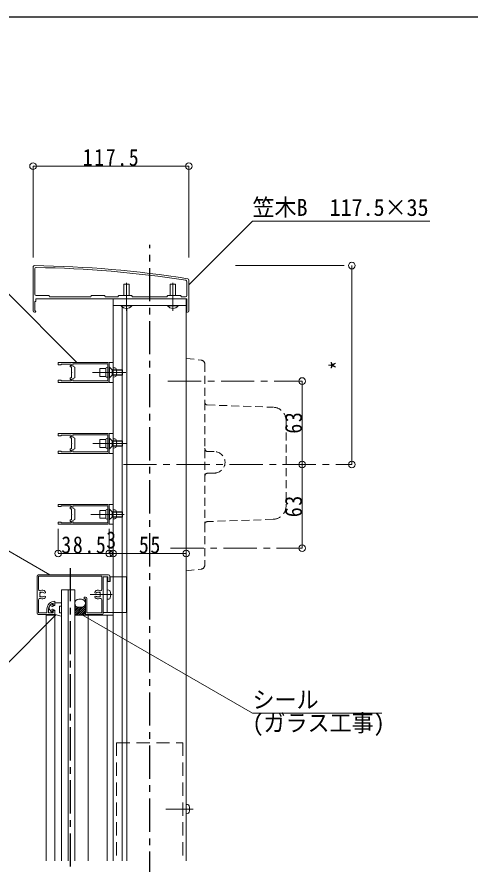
# Model space of a CAD drawing. Units: millimetres at full size, sheet at 1:5. Extents: x -1050 to 1050, y -742 to 742.
# Drawn here: x -680 to -338, y 44 to 682 of the extents above; entities that cross this region are included whole.
import ezdxf
from ezdxf.enums import TextEntityAlignment as Align

# ---------------------------------------------------------------- set-up
doc = ezdxf.new("R2010")
doc.units = ezdxf.units.MM
doc.header["$LTSCALE"] = 5
for name, pattern in [('CHAIN1', [8, 5, -1, 1, -1]), ('DASHED1', [1.8, 1.2, -0.6]), ('DASHED2', [3, 2, -1])]:
    doc.linetypes.add(name, pattern=pattern)
doc.layers.add('0-0_通り芯', color=7, linetype='CHAIN1')
doc.layers.add('1-5_図枠1_1', color=7, linetype='Continuous')
for name, color, linetype, lineweight in [('0-3_寸法', 54, 'Continuous', 20), ('0-4_手摺部材', 92, 'Continuous', 20), ('0-5_手すり子', 12, 'Continuous', 20), ('0-7_ガラス', 6, 'Continuous', 20), ('0-8_その他', 11, 'Continuous', 20), ('0-9_文字', 3, 'Continuous', 20), ('0-A_支柱', 6, 'Continuous', 20), ('0-B_足元', 4, 'Continuous', 20)]:
    doc.layers.add(name, color=color, linetype=linetype, lineweight=lineweight)
doc.styles.add('ＭＳ ゴシック', font='')
doc.styles.get('ＭＳ ゴシック').set_extended_font_data('MS Gothic')

# ---------------------------------------------------------------- blocks, each defined once
blk = doc.blocks.new('dimension_origin')
at = {"color": 0, "linetype": 'Continuous', "lineweight": -2}
blk.add_circle((0, 0), 1.25, dxfattribs=at)

msp = doc.modelspace()

# ---------------------------------------------------------------- linework, layer by layer
at = {"layer": '0-0_通り芯'}
for p, q in [((-580, -411.793), (-580, 510.77)), ((-640, 266.994), (-640, -186.671))]:
    msp.add_line(p, q, dxfattribs=at)
at = {"layer": '0-3_寸法'}
for p, q in [((-668, 501.257), (-668, 570)), ((-668, 570), (-550.5, 570)), ((-550.5, 501.257), (-550.5, 570)), ((-515.412, 495), (-433.24, 495)), ((-427.5, 495), (-427.5, 345)), ((-465, 408), (-465, 345)), ((-465, 345), (-465, 282)), ((-649, 296.569), (-649, 278.416)), ((-610.5, 296.569), (-610.5, 278.416)), ((-649, 277.964), (-610.5, 277.964)), ((-610.5, 277.964), (-607.5, 277.964)), ((-607.5, 277.964), (-552.5, 277.964))]:
    msp.add_line(p, q, dxfattribs=at)
at = {"layer": '0-4_手摺部材'}
for p, q in [((-668, 494), (-668, 461)), ((-666.6, 492.581), (-666.6, 473.5)), ((-599.5, 481), (-595.5, 481)), ((-599.5, 472.5), (-599.5, 481)), ((-595.5, 481), (-595.5, 472.5)), ((-564.5, 481), (-560.5, 481)), ((-564.5, 472.5), (-564.5, 481)), ((-560.5, 481), (-560.5, 472.5)), ((-551.9, 482.951), (-551.9, 472.4)), ((-550.5, 484.147), (-550.5, 461)), ((-666.6, 468), (-666.6, 461)), ((-666.6, 468), (-666.3, 468)), ((-666, 470), (-551.9, 470)), ((-666, 470), (-666, 468.3)), ((-665.6, 472.5), (-656.193, 472.5)), ((-624.5, 471.4), (-624.08, 472.324)), ((-623.807, 472.5), (-614.193, 472.5)), ((-604, 471.4), (-603.58, 472.324)), ((-603.307, 472.5), (-593.693, 472.5)), ((-566.58, 472.324), (-567, 471.4)), ((-566.307, 472.5), (-556.693, 472.5)), ((-556.42, 472.324), (-556, 471.4)), ((-556, 471.4), (-552.9, 471.4)), ((-551.9, 470), (-551.9, 461)), ((-667, 460), (-666.5, 460)), ((-666.6, 461), (-666.5, 461)), ((-601.5, 465), (-593.5, 465)), ((-566.5, 465), (-558.5, 465)), ((-552, 461), (-551.9, 461)), ((-552, 460), (-551.5, 460)), ((-610.5, 422), (-607.5, 422)), ((-607.5, 407), (-607.5, 422)), ((-617.6, 417.5), (-617.6, 411.5)), ((-613, 417.5), (-617.6, 417.5)), ((-611.6, 417.5), (-611.6, 411.5)), ((-608.25, 416.5), (-610.25, 418.5)), ((-608.25, 412.5), (-608.25, 416.5)), ((-600.728, 416.5), (-608.25, 416.5)), ((-608.25, 416.272), (-600.5, 416.272)), ((-606.381, 417.902), (-607.5, 418)), ((-607.5, 418), (-607.5, 411)), ((-600.5, 412.728), (-600.5, 416.272)), ((-610.25, 410.5), (-608.25, 412.5)), ((-608.25, 412.728), (-600.5, 412.728)), ((-608.25, 412.5), (-600.728, 412.5)), ((-606.381, 411.098), (-607.5, 411)), ((-600.5, 412.728), (-600.728, 412.5)), ((-610.5, 368.5), (-607.5, 368.5)), ((-608.25, 363), (-610.25, 365)), ((-607.5, 353.5), (-607.5, 368.5)), ((-606.381, 364.402), (-607.5, 364.5)), ((-607.5, 364.5), (-607.5, 357.5)), ((-617.6, 364), (-617.6, 358)), ((-613, 364), (-617.6, 364)), ((-611.6, 364), (-611.6, 358)), ((-610.25, 357), (-608.25, 359)), ((-608.25, 359), (-608.25, 363)), ((-600.728, 363), (-608.25, 363)), ((-608.25, 362.772), (-600.5, 362.772)), ((-608.25, 359.228), (-600.5, 359.228)), ((-608.25, 359), (-600.728, 359)), ((-600.5, 359.228), (-600.728, 359)), ((-600.5, 359.228), (-600.5, 362.772)), ((-606.381, 357.598), (-607.5, 357.5)), ((-610.5, 315), (-607.5, 315)), ((-607.5, 300), (-607.5, 315)), ((-617.6, 310.5), (-617.6, 304.5)), ((-613, 310.5), (-617.6, 310.5)), ((-611.6, 310.5), (-611.6, 304.5)), ((-608.25, 309.5), (-610.25, 311.5)), ((-608.25, 305.5), (-608.25, 309.5)), ((-600.728, 309.5), (-608.25, 309.5)), ((-608.25, 309.272), (-600.5, 309.272)), ((-606.381, 310.902), (-607.5, 311)), ((-607.5, 311), (-607.5, 304)), ((-600.5, 305.728), (-600.5, 309.272)), ((-610.25, 303.5), (-608.25, 305.5)), ((-608.25, 305.728), (-600.5, 305.728)), ((-608.25, 305.5), (-600.728, 305.5)), ((-606.381, 304.098), (-607.5, 304)), ((-600.5, 305.728), (-600.728, 305.5)), ((-611, 262), (-664, 262)), ((-665, 261), (-665, 233)), ((-616.2, 260.8), (-663.8, 260.8)), ((-663.8, 260.8), (-663.8, 250.905)), ((-616.2, 260.8), (-616.2, 250.905)), ((-615, 260.5), (-611.5, 260.5)), ((-615, 260.5), (-615, 233)), ((-611.5, 257.75), (-611.5, 260.5)), ((-610, 257.75), (-610, 261)), ((-597.5, 233.5), (-597.5, 260.5)), ((-610.881, 250.402), (-612, 250.5)), ((-612, 250.5), (-612, 243.5)), ((-663.8, 243.095), (-663.8, 233.2)), ((-628.5, 243.8), (-628.5, 232)), ((-627.3, 244), (-627.3, 233.2)), ((-616.2, 243.095), (-616.2, 233.2)), ((-610.881, 243.598), (-612, 243.5)), ((-652.7, 240.648), (-652.7, 239)), ((-651.5, 239), (-652.7, 239)), ((-651.5, 239), (-651.5, 242)), ((-664, 232), (-651.5, 232)), ((-663.8, 233.2), (-657.5, 233.2)), ((-658.003, 231.5), (-651.5, 231.5)), ((-658.003, 231.5), (-658.003, 46.354)), ((-657.5, 236), (-657.5, 233.2)), ((-656.3, 236), (-656.3, 233.2)), ((-656.3, 233.2), (-652.7, 233.2)), ((-652.7, 235), (-651.5, 235)), ((-652.7, 235), (-652.7, 233.2)), ((-651.5, 232), (-651.5, 235)), ((-651.5, 231.5), (-651.5, 46.354)), ((-607.5, 231.5), (-635.5, 231.5)), ((-628.5, 232), (-616, 232)), ((-616.2, 233.2), (-627.3, 233.2)), ((-626.5, 231.5), (-626.5, 46.354)), ((-612, 46.354), (-612, 231.5))]:
    msp.add_line(p, q, dxfattribs=at)
at = {"layer": '0-4_手摺部材', "linetype": 'CHAIN1'}
for p, q in [((-597.5, 461.026), (-597.5, 482)), ((-562.5, 461.026), (-562.5, 482)), ((-625, 247), (-608.4, 247)), ((-625, 247), (-608.4, 247))]:
    msp.add_line(p, q, dxfattribs=at)
at = {"layer": '0-4_手摺部材'}
for points in [[(-655.92, 472.324), (-655.5, 471.4), (-624.5, 471.4)], [(-613.92, 472.324), (-613.5, 471.4), (-604, 471.4)], [(-593.42, 472.324), (-593, 471.4), (-567, 471.4)], [(-601.5, 465), (-601.5, 464.711), (-593.5, 464.711), (-593.5, 465)], [(-566.5, 465), (-566.5, 464.711), (-558.5, 464.711), (-558.5, 465)], [(-610.5, 422), (-610.5, 407), (-607.5, 407)], [(-613, 417.5), (-613, 411.5), (-617.6, 411.5)], [(-600.728, 412.5), (-600.728, 416.5), (-600.5, 416.272)], [(-610.5, 368.5), (-610.5, 353.5), (-607.5, 353.5)], [(-613, 364), (-613, 358), (-617.6, 358)], [(-600.728, 359), (-600.728, 363), (-600.5, 362.772)], [(-610.5, 315), (-610.5, 300), (-607.5, 300)], [(-613, 310.5), (-613, 304.5), (-617.6, 304.5)], [(-600.728, 305.5), (-600.728, 309.5), (-600.5, 309.272)], [(-615, 260.5), (-615, 233.5), (-597.5, 233.5)], [(-615, 260.5), (-612, 260.5), (-612, 233.5)], [(-597.5, 260.5), (-609.8, 260.5), (-609.8, 256.8), (-612, 256.8)], [(-628.5, 243.8), (-629.5, 243.8), (-629.5, 245), (-628.3, 245)]]:
    msp.add_lwpolyline(points, dxfattribs=at)
for points in [[(-552.5, 465), (-552.5, 470), (-607.5, 470), (-607.5, 465)], [(-610.25, 418.5), (-610.25, 410.5), (-610.5, 410.5), (-610.5, 418.5)], [(-610.25, 365), (-610.25, 357), (-610.5, 357), (-610.5, 365)], [(-610.25, 311.5), (-610.25, 303.5), (-610.5, 303.5), (-610.5, 311.5)]]:
    msp.add_lwpolyline(points, close=True, dxfattribs=at)
for centre, radius, start, end in [((-667, 494), 1, 89.28393, 180), ((-676.986, -304.938), 800, 80.9641, 89.28393), ((-665.6, 492.581), 1, 89.18209, 180), ((-676.986, -304.938), 798.6, 81.04993, 89.18209), ((-552.9, 482.951), 1, 0, 81.04993), ((-551.5, 484.147), 1, 0, 80.9641), ((-665.6, 473.5), 1, 180, 270), ((-666.3, 468.3), 0.3, 270, 360), ((-656.193, 472.2), 0.3, 24.44395, 90), ((-623.807, 472.2), 0.3, 90, 155.55605), ((-614.193, 472.2), 0.3, 24.44395, 90), ((-603.307, 472.2), 0.3, 90, 155.55605), ((-593.693, 472.2), 0.3, 24.44395, 90), ((-566.307, 472.2), 0.3, 90, 155.55605), ((-556.693, 472.2), 0.3, 24.44395, 90), ((-552.9, 472.4), 1, 270, 360), ((-667, 461), 1, 180, 270), ((-666.5, 460.5), 0.5, 270, 90), ((-597.5, 467.941), 5.141, 218.91478, 321.08522), ((-562.5, 467.941), 5.141, 218.91478, 321.08522), ((-552, 460.5), 0.5, 90, 270), ((-551.5, 461), 1, 270, 360), ((-612.3, 417.5), 0.7, 0, 180), ((-606.494, 416.607), 1.3, 15.88085, 85), ((-613.9, 414.5), 9, 344.11915, 15.88085), ((-612.3, 411.5), 0.7, 180, 360), ((-606.494, 412.393), 1.3, 275, 344.11915), ((-612.3, 364), 0.7, 0, 180), ((-606.494, 363.107), 1.3, 15.88085, 85), ((-612.3, 358), 0.7, 180, 360), ((-606.494, 358.893), 1.3, 275, 344.11915), ((-613.9, 361), 9, 344.11915, 15.88085), ((-612.3, 310.5), 0.7, 0, 180), ((-606.494, 309.607), 1.3, 15.88085, 85), ((-613.9, 307.5), 9, 344.11915, 15.88085), ((-612.3, 304.5), 0.7, 180, 360), ((-606.494, 305.393), 1.3, 275, 344.11915), ((-664, 261), 1, 90, 180), ((-611, 261), 1, 0, 90), ((-610.75, 257.75), 0.75, 180, 360), ((-662.8, 250.905), 1, 180, 294.74652), ((-661, 247), 3.3, 47.10464, 114.74652), ((-659.264, 248.868), 0.75, 227.10464, 47.10464), ((-620.736, 248.868), 0.75, 132.89536, 312.89536), ((-619, 247), 3.3, 65.25348, 132.89536), ((-617.2, 250.905), 1, 245.25348, 360), ((-610.994, 249.107), 1.3, 15.88085, 85), ((-618.4, 247), 9, 344.11915, 15.88085), ((-662.8, 243.095), 1, 65.25348, 180), ((-661, 247), 1.8, 150.9671, 180), ((-661, 247), 1.8, 180, 209.0329), ((-662.273, 248.273), 0.5, 37.01643, 232.98355), ((-662.273, 245.727), 0.5, 127.01645, 322.98357), ((-661, 247), 3.3, 245.25348, 312.89536), ((-661, 247), 1.8, 47.10464, 119.03288), ((-661, 247), 1.8, 240.96712, 312.89536), ((-659.264, 245.132), 0.75, 312.89536, 132.89536), ((-628.3, 244), 1, 0, 90), ((-620.736, 245.132), 0.75, 47.10464, 227.10464), ((-619, 247), 3.3, 227.10464, 294.74652), ((-619, 247), 1.8, 60.96712, 132.89536), ((-619, 247), 1.8, 227.10464, 299.03288), ((-617.727, 248.273), 0.5, 307.01645, 142.98357), ((-617.727, 245.727), 0.5, 217.01643, 52.98355), ((-617.2, 243.095), 1, 0, 114.74652), ((-619, 247), 1.8, 0, 29.0329), ((-619, 247), 1.8, 330.9671, 360), ((-610.994, 244.893), 1.3, 275, 344.11915), ((-651.5, 236), 6, 90, 180), ((-651.5, 236), 4.8, 104.47751, 180), ((-664, 233), 1, 180, 270), ((-616, 233), 1, 270, 360)]:
    msp.add_arc(centre, radius, start, end, dxfattribs=at)
at = {"layer": '0-5_手すり子'}
for p, q in [((-649, 422), (-649, 420.3)), ((-611.5, 422), (-649, 422)), ((-646.8, 420.3), (-649, 420.3)), ((-646.8, 420.8), (-646.8, 420.3)), ((-639.5, 420.8), (-646.8, 420.8)), ((-640.1, 418.7), (-640.1, 419.8)), ((-639, 419.8), (-640.1, 419.8)), ((-639, 418.7), (-640.1, 418.7)), ((-639, 419.8), (-639, 420.3)), ((-637.9, 420.9), (-611.6, 420.9)), ((-637.9, 420.9), (-637.9, 419.15)), ((-637.9, 419.15), (-636.5, 418.5)), ((-636.5, 418.5), (-636.5, 410.5)), ((-611.6, 408.1), (-611.6, 420.9)), ((-610.5, 421), (-610.5, 408)), ((-640.1, 410.3), (-640.1, 409.2)), ((-639, 410.3), (-640.1, 410.3)), ((-639, 409.2), (-640.1, 409.2)), ((-638.7, 414.5), (-639, 414.2)), ((-639, 410.3), (-639, 414.2)), ((-639, 408.7), (-639, 409.2)), ((-637.9, 409.85), (-636.5, 410.5)), ((-646.8, 408.7), (-649, 408.7)), ((-649, 407), (-649, 408.7)), ((-611.5, 407), (-649, 407)), ((-646.8, 408.2), (-646.8, 408.7)), ((-646.8, 408.2), (-646.8, 408.7)), ((-639.5, 408.2), (-646.8, 408.2)), ((-649, 368.5), (-649, 366.8)), ((-611.5, 368.5), (-649, 368.5)), ((-646.8, 366.8), (-649, 366.8)), ((-646.8, 367.3), (-646.8, 366.8)), ((-639.5, 367.3), (-646.8, 367.3)), ((-640.1, 365.2), (-640.1, 366.3)), ((-639, 366.3), (-640.1, 366.3)), ((-639, 365.2), (-640.1, 365.2)), ((-639, 366.3), (-639, 366.8)), ((-637.9, 367.4), (-611.6, 367.4)), ((-637.9, 367.4), (-637.9, 365.65)), ((-637.9, 365.65), (-636.5, 365)), ((-636.5, 365), (-636.5, 357)), ((-611.6, 354.6), (-611.6, 367.4)), ((-610.5, 367.5), (-610.5, 354.5)), ((-638.7, 361), (-639, 360.7)), ((-639, 356.8), (-639, 360.7)), ((-646.8, 355.2), (-649, 355.2)), ((-649, 353.5), (-649, 355.2)), ((-611.5, 353.5), (-649, 353.5)), ((-646.8, 354.7), (-646.8, 355.2)), ((-646.8, 354.7), (-646.8, 355.2)), ((-639.5, 354.7), (-646.8, 354.7)), ((-640.1, 356.8), (-640.1, 355.7)), ((-639, 356.8), (-640.1, 356.8)), ((-639, 355.7), (-640.1, 355.7)), ((-639, 355.2), (-639, 355.7)), ((-637.9, 356.35), (-636.5, 357)), ((-649, 315), (-649, 313.3)), ((-611.5, 315), (-649, 315)), ((-646.8, 313.3), (-649, 313.3)), ((-646.8, 313.8), (-646.8, 313.3)), ((-639.5, 313.8), (-646.8, 313.8)), ((-639, 312.8), (-639, 313.3)), ((-637.9, 313.9), (-611.6, 313.9)), ((-637.9, 313.9), (-637.9, 312.15)), ((-611.6, 301.1), (-611.6, 313.9)), ((-610.5, 314), (-610.5, 301)), ((-640.1, 311.7), (-640.1, 312.8)), ((-639, 312.8), (-640.1, 312.8)), ((-639, 311.7), (-640.1, 311.7)), ((-638.7, 307.5), (-639, 307.2)), ((-639, 303.3), (-639, 307.2)), ((-637.9, 312.15), (-636.5, 311.5)), ((-636.5, 311.5), (-636.5, 303.5)), ((-646.8, 301.7), (-649, 301.7)), ((-649, 300), (-649, 301.7)), ((-646.8, 301.2), (-646.8, 301.7)), ((-646.8, 301.2), (-646.8, 301.7)), ((-639.5, 301.2), (-646.8, 301.2)), ((-640.1, 303.3), (-640.1, 302.2)), ((-639, 303.3), (-640.1, 303.3)), ((-639, 302.2), (-640.1, 302.2)), ((-639, 301.7), (-639, 302.2)), ((-637.9, 302.85), (-636.5, 303.5)), ((-611.5, 300), (-649, 300))]:
    msp.add_line(p, q, dxfattribs=at)
at = {"layer": '0-5_手すり子', "linetype": 'CHAIN1'}
for p, q in [((-623.111, 414.5), (-597.04, 414.5)), ((-622.815, 361), (-597.04, 361)), ((-624.299, 307.5), (-597.04, 307.5))]:
    msp.add_line(p, q, dxfattribs=at)
at = {"layer": '0-5_手すり子'}
for points in [[(-638.7, 414.5), (-639, 414.8), (-639, 418.7)], [(-637.9, 409.85), (-637.9, 408.1), (-611.6, 408.1)], [(-638.7, 361), (-639, 361.3), (-639, 365.2)], [(-637.9, 356.35), (-637.9, 354.6), (-611.6, 354.6)], [(-638.7, 307.5), (-639, 307.8), (-639, 311.7)], [(-637.9, 302.85), (-637.9, 301.1), (-611.6, 301.1)]]:
    msp.add_lwpolyline(points, dxfattribs=at)
for centre, radius, start, end in [((-611.5, 421), 1, 0, 90), ((-639.5, 420.3), 0.5, 0, 90), ((-639.5, 408.7), 0.5, 270, 360), ((-611.5, 408), 1, 270, 360), ((-639.5, 366.8), 0.5, 0, 90), ((-611.5, 367.5), 1, 0, 90), ((-639.5, 355.2), 0.5, 270, 360), ((-611.5, 354.5), 1, 270, 360), ((-639.5, 313.3), 0.5, 0, 90), ((-611.5, 314), 1, 0, 90), ((-639.5, 301.7), 0.5, 270, 360), ((-611.5, 301), 1, 270, 360)]:
    msp.add_arc(centre, radius, start, end, dxfattribs=at)
at = {"layer": '0-7_ガラス'}
for p, q in [((-646.5, 250.5), (-636.5, 250.5)), ((-646.5, 46.354), (-646.5, 250.5)), ((-641.5, 46.354), (-641.5, 250.5)), ((-636.5, 250.5), (-636.5, 46.354))]:
    msp.add_line(p, q, dxfattribs=at)
at = {"layer": '0-8_その他', "linetype": 'DASHED1'}
for p, q in [((-552.5, 425), (-552.5, 265.001)), ((-552.5, 425), (-541.187, 423.811)), ((-536.57, 389.978), (-486.851, 388.242)), ((-477.2, 378.248), (-477.2, 313.753)), ((-531.3, 354.8), (-536, 354.8)), ((-531.3, 338.6), (-536, 338.6)), ((-486.851, 303.759), (-536.57, 302.023)), ((-552.5, 265.001), (-541.187, 266.19))]:
    msp.add_line(p, q, dxfattribs=at)
at = {"layer": '0-8_その他', "linetype": 'CHAIN1'}
for p, q in [((-566.219, 408), (-465, 408)), ((-599.758, 345), (-427.5, 345)), ((-564.264, 282), (-465, 282))]:
    msp.add_line(p, q, dxfattribs=at)
at = {"layer": '0-8_その他'}
for p, q in [((-633.5, 243.5), (-631.5, 243.5)), ((-633.5, 243.5), (-631.5, 243.5)), ((-655.8, 236), (-655.8, 238)), ((-653.988, 240.078), (-655.66, 238.347)), ((-653.771, 238.549), (-653.329, 239.651)), ((-651.5, 238.991), (-651.5, 240.6)), ((-651.35, 240.75), (-646.65, 240.75)), ((-648, 233.4), (-648, 238.1)), ((-647.85, 238.25), (-646.65, 238.25)), ((-646.5, 238.4), (-646.5, 240.6)), ((-636.5, 236.993), (-635.352, 238.14)), ((-636.5, 231.336), (-629.824, 238.012)), ((-636.5, 235.578), (-634.43, 237.648)), ((-636.5, 234.164), (-633.164, 237.5)), ((-636.5, 232.75), (-631.75, 237.5)), ((-634.886, 231.536), (-628.5, 237.922)), ((-633.5, 237.5), (-631.5, 237.5)), ((-633.5, 237.5), (-631.5, 237.5)), ((-633.22, 231.787), (-628.5, 236.507)), ((-629.012, 238.824), (-628.5, 239.336)), ((-653.988, 233.922), (-655.66, 235.653)), ((-653.771, 235.451), (-653.329, 234.349)), ((-651.5, 232.117), (-651.5, 235.009)), ((-651.386, 231.972), (-646.686, 230.797)), ((-647.85, 233.25), (-646.65, 233.25)), ((-646.5, 230.942), (-646.5, 233.1)), ((-628.5, 232.5), (-636.5, 231.292)), ((-631.554, 232.039), (-628.5, 235.093)), ((-629.889, 232.29), (-628.5, 233.679))]:
    msp.add_line(p, q, dxfattribs=at)
at = {"layer": '0-8_その他', "linetype": 'DASHED1'}
msp.add_lwpolyline([(-538.5, 420.827), (-538.5, 391.977), (-538.5, 300.024), (-538.5, 269.173)], dxfattribs=at)
for centre, radius, start, end in [((-541.5, 420.827), 3, 0, 84), ((-536.5, 391.977), 2, 180, 268), ((-487.2, 378.248), 10, 0, 88), ((-536, 357.3), 2.5, 180, 270), ((-531.3, 346.7), 8.1, 270, 90), ((-536, 336.1), 2.5, 90, 180), ((-487.2, 313.753), 10, 272, 360), ((-536.5, 300.024), 2, 92, 180), ((-541.5, 269.173), 3, 276, 360)]:
    msp.add_arc(centre, radius, start, end, dxfattribs=at)
at = {"layer": '0-8_その他'}
for centre, radius, start, end in [((-633.5, 240.5), 3, 90, 180), ((-631.5, 240.5), 3, 0, 90), ((-655.3, 238), 0.5, 135.9867, 180), ((-653.7, 239.8), 0.4, 338.12576, 135.9867), ((-653.4, 238.4), 0.4, 158.12576, 293.77732), ((-661.302, 256.336), 20, 293.77732, 299.09547), ((-651.65, 238.991), 0.15, 299.09547, 360), ((-651.35, 240.6), 0.15, 90, 180), ((-647.85, 238.1), 0.15, 90, 180), ((-646.65, 240.6), 0.15, 0, 90), ((-646.65, 238.4), 0.15, 270, 360), ((-633.5, 240.5), 3, 180, 270), ((-631.5, 240.5), 3, 270, 360), ((-655.3, 236), 0.5, 180, 224.0133), ((-653.7, 234.2), 0.4, 224.0133, 21.87424), ((-653.4, 235.6), 0.4, 66.22268, 201.87424), ((-661.302, 217.664), 20, 60.90453, 66.22268), ((-651.65, 235.009), 0.15, 0, 60.90453), ((-651.35, 232.117), 0.15, 180, 255.96376), ((-647.85, 233.4), 0.15, 180, 270), ((-646.65, 230.942), 0.15, 255.96376, 360), ((-646.65, 233.1), 0.15, 0, 90)]:
    msp.add_arc(centre, radius, start, end, dxfattribs=at)
at = {"layer": '0-9_文字'}
for points in [[(-550.5, 480.651), (-502.5, 528.651), (-368.75, 528.651)], [(-634.845, 422), (-690, 477.155), (-786.25, 477.155)], [(-655.239, 262), (-690, 282.069), (-737.5, 282.069)], [(-650.517, 231.902), (-690, 192.417), (-786.25, 192.417)], [(-631.554, 232.039), (-502.5, 157.529), (-405, 157.529)]]:
    msp.add_lwpolyline(points, dxfattribs=at)
at = {"layer": '0-A_支柱'}
for p, q in [((-607.5, 46.354), (-607.5, 470)), ((-600.7, 463.917), (-600.7, 46.354)), ((-597.2, 46.354), (-597.2, 462.809)), ((-552.5, 465), (-552.5, 46.354))]:
    msp.add_line(p, q, dxfattribs=at)
at = {"layer": '0-B_足元', "linetype": 'DASHED2'}
msp.add_line((-605, 135.327), (-605, 46.354), dxfattribs=at)
at = {"layer": '0-B_足元', "linetype": 'CHAIN1'}
msp.add_line((-547.28, 85.327), (-567.895, 85.327), dxfattribs=at)
at = {"layer": '0-B_足元'}
for p, q in [((-551.381, 88.729), (-552.5, 88.827)), ((-552.5, 88.827), (-552.5, 81.827)), ((-551.381, 81.925), (-552.5, 81.827))]:
    msp.add_line(p, q, dxfattribs=at)
at = {"layer": '0-B_足元', "linetype": 'DASHED2'}
msp.add_lwpolyline([(-605, 135.327), (-555, 135.327), (-555, 46.354)], dxfattribs=at)
at = {"layer": '0-B_足元'}
for centre, radius, start, end in [((-551.494, 87.434), 1.3, 15.88085, 85), ((-558.9, 85.327), 9, 344.11915, 15.88085), ((-551.494, 83.22), 1.3, 275, 344.11915)]:
    msp.add_arc(centre, radius, start, end, dxfattribs=at)
at = {"layer": '1-5_図枠1_1'}
msp.add_line((-990, 682.5), (703.535, 682.5), dxfattribs=at)

# ---------------------------------------------------------------- block references
at = {"layer": '0-3_寸法', "xscale": 2, "yscale": 2}
for p, rotation in [((-668, 570), 180), ((-427.5, 495), 90), ((-465, 408), 90), ((-465, 345), 270), ((-465, 345), 90), ((-427.5, 345), 270), ((-465, 282), 270), ((-649, 277.964), 180), ((-610.5, 277.964), 180), ((-607.5, 277.964), 180)]:
    msp.add_blockref('dimension_origin', p, dxfattribs=dict(at, rotation=rotation))
for p in [(-550.5, 570), (-610.5, 277.964), (-607.5, 277.964), (-552.5, 277.964)]:
    msp.add_blockref('dimension_origin', p, dxfattribs=at)

# ---------------------------------------------------------------- texts
at = {"layer": '0-3_寸法', "style": 'ＭＳ ゴシック', "width": 0.85}
msp.add_text('*', height=12.83, rotation=90, dxfattribs=at).set_placement((-427.5, 416.25), align=Align.BOTTOM_LEFT)
msp.add_text('3', height=12.83, dxfattribs=at).set_placement((-612.75, 277.964), align=Align.BOTTOM_LEFT)
at = {"layer": '0-3_寸法', "char_height": 12.83, "attachment_point": 7, "style": 'ＭＳ ゴシック'}
for s, insert in [('\\T1.17;\\W0.85;117.5', (-630.5, 570)), ('\\T1.17;\\W0.85;38.5', (-646.625, 277.964)), ('\\T1.17;\\W0.85;55', (-588.125, 277.964))]:
    msp.add_mtext(s, dxfattribs=dict(at, insert=insert))
at = {"layer": '0-3_寸法', "char_height": 12.83, "attachment_point": 7, "rotation": 90, "style": 'ＭＳ ゴシック'}
for insert in [(-465, 368.375), (-465, 305.375)]:
    msp.add_mtext('\\T1.17;\\W0.85;63', dxfattribs=dict(at, insert=insert))
at = {"layer": '0-9_文字', "style": 'ＭＳ ゴシック', "width": 0.95}
for s, p in [('笠木B\u3000117.5×35', (-502.5, 528.651)), ('シール', (-502.5, 157.529)), ('(ガラス工事)', (-502.5, 140.029))]:
    msp.add_text(s, height=12.83, dxfattribs=at).set_placement(p, align=Align.BOTTOM_LEFT)

doc.saveas('drawing.dxf')
